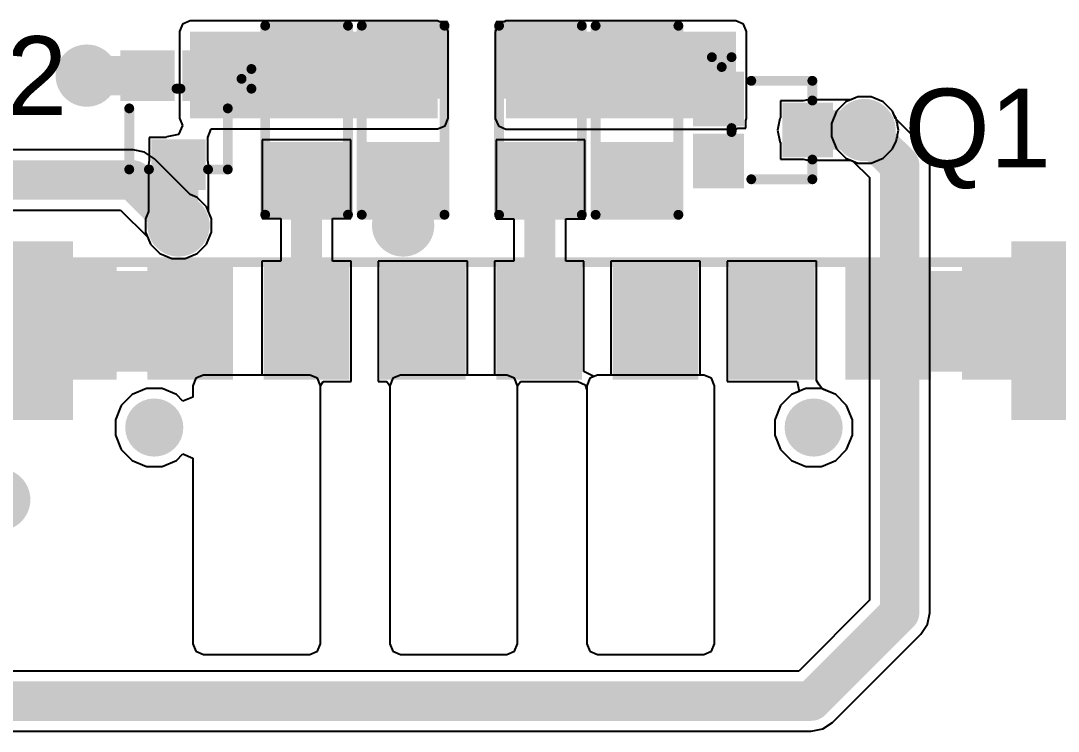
# Model space of a CAD drawing. Header units: millimetres. Extents: x 0 to 1.61, y -0.14 to 2.35.
# Drawn here: x 0.429 to 0.955, y 1.197 to 1.557 of the extents above; entities that cross this region are included whole.
import ezdxf

# ---------------------------------------------------------------- set-up
doc = ezdxf.new("R2010")
doc.units = ezdxf.units.MM
doc.header["$MEASUREMENT"] = 0
for name, color, linetype in [('BottomLayer', 5, 'Continuous'), ('BottomPaste', 16, 'Continuous'), ('BottomSolder', 6, 'Continuous'), ('PadHoleLayer', 156, 'Continuous'), ('TopLayer', 1, 'Continuous'), ('TopOverlay', 2, 'Continuous'), ('TopPaste', 8, 'Continuous'), ('TopSolder', 216, 'Continuous'), ('ViaHoleLayer', 16, 'Continuous')]:
    doc.layers.add(name, color=color, linetype=linetype)
doc.styles.add('Arial', font='', dxfattribs={"height": 0.2})
doc.styles.get('Arial').set_extended_font_data('Arial')

# ---------------------------------------------------------------- blocks, each defined once
blk = doc.blocks.new('SIM7500E_2')
at = {"layer": 'TopLayer'}
for points in [[(0.22244, 0.11614), (0.22244, 0.06496), (0.18701, 0.06496), (0.18701, 0.11614)], [(0.2815, 0.11614), (0.2815, 0.06496), (0.24606, 0.06496), (0.24606, 0.11614)], [(0.34055, 0.11614), (0.34055, 0.06496), (0.30512, 0.06496), (0.30512, 0.11614)], [(0.39961, 0.11614), (0.39961, 0.06496), (0.36417, 0.06496), (0.36417, 0.11614)], [(0.45866, 0.11614), (0.45866, 0.06496), (0.42323, 0.06496), (0.42323, 0.11614)], [(0.51772, 0.11614), (0.51772, 0.06496), (0.48228, 0.06496), (0.48228, 0.11614)], [(0.57677, 0.11614), (0.57677, 0.06496), (0.54134, 0.06496), (0.54134, 0.11614)], [(0.63583, 0.11614), (0.63583, 0.06496), (0.60039, 0.06496), (0.60039, 0.11614)], [(0.69488, 0.11614), (0.69488, 0.06496), (0.65945, 0.06496), (0.65945, 0.11614)]]:
    blk.add_hatch(color=1, dxfattribs=at).paths.add_polyline_path(points)
at = {"layer": 'TopPaste'}
for points in [[(0.22244, 0.11614), (0.22244, 0.06496), (0.18701, 0.06496), (0.18701, 0.11614)], [(0.2815, 0.11614), (0.2815, 0.06496), (0.24606, 0.06496), (0.24606, 0.11614)], [(0.34055, 0.11614), (0.34055, 0.06496), (0.30512, 0.06496), (0.30512, 0.11614)], [(0.39961, 0.11614), (0.39961, 0.06496), (0.36417, 0.06496), (0.36417, 0.11614)], [(0.45866, 0.11614), (0.45866, 0.06496), (0.42323, 0.06496), (0.42323, 0.11614)], [(0.51772, 0.11614), (0.51772, 0.06496), (0.48228, 0.06496), (0.48228, 0.11614)], [(0.57677, 0.11614), (0.57677, 0.06496), (0.54134, 0.06496), (0.54134, 0.11614)], [(0.63583, 0.11614), (0.63583, 0.06496), (0.60039, 0.06496), (0.60039, 0.11614)], [(0.69488, 0.11614), (0.69488, 0.06496), (0.65945, 0.06496), (0.65945, 0.11614)]]:
    blk.add_hatch(color=8, dxfattribs=at).paths.add_polyline_path(points)
at = {"layer": 'TopSolder'}
for points in [[(0.22644, 0.12014), (0.22644, 0.06096), (0.18301, 0.06096), (0.18301, 0.12014)], [(0.2855, 0.12014), (0.2855, 0.06096), (0.24206, 0.06096), (0.24206, 0.12014)], [(0.34455, 0.12014), (0.34455, 0.06096), (0.30112, 0.06096), (0.30112, 0.12014)], [(0.40361, 0.12014), (0.40361, 0.06096), (0.36017, 0.06096), (0.36017, 0.12014)], [(0.46266, 0.12014), (0.46266, 0.06096), (0.41923, 0.06096), (0.41923, 0.12014)], [(0.52172, 0.12014), (0.52172, 0.06096), (0.47828, 0.06096), (0.47828, 0.12014)], [(0.58077, 0.12014), (0.58077, 0.06096), (0.53734, 0.06096), (0.53734, 0.12014)], [(0.63983, 0.12014), (0.63983, 0.06096), (0.59639, 0.06096), (0.59639, 0.12014)], [(0.69888, 0.12014), (0.69888, 0.06096), (0.65545, 0.06096), (0.65545, 0.12014)]]:
    blk.add_hatch(color=216, dxfattribs=at).paths.add_polyline_path(points)
at = {"layer": 'TopOverlay', "const_width": 0.005}
blk.add_lwpolyline([(-0.03356, 0.12061), (0.91544, 0.12061)], dxfattribs=at)
blk = doc.blocks.new('XKNANO_113_B_4')
at = {"layer": 'BottomLayer'}
for points in [[(-0.26969, 0.30669), (-0.24213, 0.30669), (-0.24213, 0.22402), (-0.26969, 0.22402)], [(0.24213, 0.30669), (0.26969, 0.30669), (0.26969, 0.22402), (0.24213, 0.22402)]]:
    blk.add_hatch(color=5, dxfattribs=at).paths.add_polyline_path(points)
at = {"layer": 'BottomPaste'}
for points in [[(-0.26969, 0.30669), (-0.24213, 0.30669), (-0.24213, 0.22402), (-0.26969, 0.22402)], [(0.24213, 0.30669), (0.26969, 0.30669), (0.26969, 0.22402), (0.24213, 0.22402)]]:
    blk.add_hatch(color=16, dxfattribs=at).paths.add_polyline_path(points)
at = {"layer": 'BottomSolder'}
for points in [[(-0.27369, 0.31069), (-0.23813, 0.31069), (-0.23813, 0.22002), (-0.27369, 0.22002)], [(0.23813, 0.31069), (0.27369, 0.31069), (0.27369, 0.22002), (0.23813, 0.22002)], [(-0.20085, 0.22014), (-0.19285, 0.22014), (-0.19285, 0.21214), (-0.20085, 0.21214)], [(0.1338, 0.22014), (0.1418, 0.22014), (0.1418, 0.21214), (0.1338, 0.21214)]]:
    blk.add_hatch(color=6, dxfattribs=at).paths.add_polyline_path(points)
at = {"layer": 'PadHoleLayer'}
h = blk.add_hatch(color=156, dxfattribs=at)
edge = h.paths.add_edge_path()
edge.add_arc((-0.19685, 0.21614), 0.01476, 0, 360)
h = blk.add_hatch(color=156, dxfattribs=at)
edge = h.paths.add_edge_path()
edge.add_arc((0.1378, 0.21614), 0.01476, 0, 360)
at = {"layer": 'TopSolder'}
for points in [[(-0.20085, 0.22014), (-0.19285, 0.22014), (-0.19285, 0.21214), (-0.20085, 0.21214)], [(0.1338, 0.22014), (0.1418, 0.22014), (0.1418, 0.21214), (0.1338, 0.21214)]]:
    blk.add_hatch(color=216, dxfattribs=at).paths.add_polyline_path(points)
blk = doc.blocks.new('R___0603_25')
at = {"layer": 'TopLayer'}
for points in [[(-0.015, 0.0175), (-0.015, -0.0175), (-0.045, -0.0175), (-0.045, 0.0175)], [(0.045, 0.0175), (0.045, -0.0175), (0.015, -0.0175), (0.015, 0.0175)]]:
    blk.add_hatch(color=1, dxfattribs=at).paths.add_polyline_path(points)
at = {"layer": 'TopPaste'}
for points in [[(-0.015, 0.0175), (-0.015, -0.0175), (-0.045, -0.0175), (-0.045, 0.0175)], [(0.045, 0.0175), (0.045, -0.0175), (0.015, -0.0175), (0.015, 0.0175)]]:
    blk.add_hatch(color=8, dxfattribs=at).paths.add_polyline_path(points)
at = {"layer": 'TopSolder'}
for points in [[(-0.011, 0.0215), (-0.011, -0.0215), (-0.049, -0.0215), (-0.049, 0.0215)], [(0.049, 0.0215), (0.049, -0.0215), (0.011, -0.0215), (0.011, 0.0215)]]:
    blk.add_hatch(color=216, dxfattribs=at).paths.add_polyline_path(points)
at = {"layer": 'TopOverlay', "const_width": 0.005}
for points in [[(-0.048, 0.021), (-0.048, -0.021)], [(-0.048, 0.021), (0.048, 0.021)], [(0.048, 0.021), (0.048, -0.021)], [(-0.048, -0.021), (0.048, -0.021)]]:
    blk.add_lwpolyline(points, dxfattribs=at)
at = {"layer": 'TopOverlay', "const_width": 0.0025}
for points in [[(-0.04925, 0.021, 1), (-0.04675, 0.021, 1)], [(-0.04925, 0.021, 1), (-0.04675, 0.021, 1)], [(0.04675, 0.021, 1), (0.04925, 0.021, 1)], [(0.04675, 0.021, 1), (0.04925, 0.021, 1)], [(-0.04925, -0.021, 1), (-0.04675, -0.021, 1)], [(-0.04925, -0.021, 1), (-0.04675, -0.021, 1)], [(0.04675, -0.021, 1), (0.04925, -0.021, 1)], [(0.04675, -0.021, 1), (0.04925, -0.021, 1)]]:
    blk.add_lwpolyline(points, format="xyb", close=True, dxfattribs=at)
blk = doc.blocks.new('R___0603_26')
at = {"layer": 'TopLayer'}
for points in [[(-0.015, 0.0175), (-0.015, -0.0175), (-0.045, -0.0175), (-0.045, 0.0175)], [(0.045, 0.0175), (0.045, -0.0175), (0.015, -0.0175), (0.015, 0.0175)]]:
    blk.add_hatch(color=1, dxfattribs=at).paths.add_polyline_path(points)
at = {"layer": 'TopPaste'}
for points in [[(-0.015, 0.0175), (-0.015, -0.0175), (-0.045, -0.0175), (-0.045, 0.0175)], [(0.045, 0.0175), (0.045, -0.0175), (0.015, -0.0175), (0.015, 0.0175)]]:
    blk.add_hatch(color=8, dxfattribs=at).paths.add_polyline_path(points)
at = {"layer": 'TopSolder'}
for points in [[(-0.011, 0.0215), (-0.011, -0.0215), (-0.049, -0.0215), (-0.049, 0.0215)], [(0.049, 0.0215), (0.049, -0.0215), (0.011, -0.0215), (0.011, 0.0215)]]:
    blk.add_hatch(color=216, dxfattribs=at).paths.add_polyline_path(points)
at = {"layer": 'TopOverlay', "const_width": 0.005}
for points in [[(-0.048, 0.021), (0.048, 0.021)], [(-0.048, 0.021), (-0.048, -0.021)], [(0.048, 0.021), (0.048, -0.021)], [(-0.048, -0.021), (0.048, -0.021)]]:
    blk.add_lwpolyline(points, dxfattribs=at)
at = {"layer": 'TopOverlay', "const_width": 0.0025}
for points in [[(-0.04925, 0.021, 1), (-0.04675, 0.021, 1)], [(-0.04925, 0.021, 1), (-0.04675, 0.021, 1)], [(0.04675, 0.021, 1), (0.04925, 0.021, 1)], [(0.04675, 0.021, 1), (0.04925, 0.021, 1)], [(-0.04925, -0.021, 1), (-0.04675, -0.021, 1)], [(-0.04925, -0.021, 1), (-0.04675, -0.021, 1)], [(0.04675, -0.021, 1), (0.04925, -0.021, 1)], [(0.04675, -0.021, 1), (0.04925, -0.021, 1)]]:
    blk.add_lwpolyline(points, format="xyb", close=True, dxfattribs=at)
blk = doc.blocks.new('R___0603_28')
at = {"layer": 'TopLayer'}
for points in [[(-0.015, 0.0175), (-0.015, -0.0175), (-0.045, -0.0175), (-0.045, 0.0175)], [(0.045, 0.0175), (0.045, -0.0175), (0.015, -0.0175), (0.015, 0.0175)]]:
    blk.add_hatch(color=1, dxfattribs=at).paths.add_polyline_path(points)
at = {"layer": 'TopPaste'}
for points in [[(-0.015, 0.0175), (-0.015, -0.0175), (-0.045, -0.0175), (-0.045, 0.0175)], [(0.045, 0.0175), (0.045, -0.0175), (0.015, -0.0175), (0.015, 0.0175)]]:
    blk.add_hatch(color=8, dxfattribs=at).paths.add_polyline_path(points)
at = {"layer": 'TopSolder'}
for points in [[(-0.011, 0.0215), (-0.011, -0.0215), (-0.049, -0.0215), (-0.049, 0.0215)], [(0.049, 0.0215), (0.049, -0.0215), (0.011, -0.0215), (0.011, 0.0215)]]:
    blk.add_hatch(color=216, dxfattribs=at).paths.add_polyline_path(points)
at = {"layer": 'TopOverlay', "const_width": 0.005}
for points in [[(-0.048, 0.021), (-0.048, -0.021)], [(-0.048, 0.021), (0.048, 0.021)], [(0.048, 0.021), (0.048, -0.021)], [(-0.048, -0.021), (0.048, -0.021)]]:
    blk.add_lwpolyline(points, dxfattribs=at)
at = {"layer": 'TopOverlay', "const_width": 0.0025}
for points in [[(-0.04925, 0.021, 1), (-0.04675, 0.021, 1)], [(-0.04925, 0.021, 1), (-0.04675, 0.021, 1)], [(0.04675, 0.021, 1), (0.04925, 0.021, 1)], [(0.04675, 0.021, 1), (0.04925, 0.021, 1)], [(-0.04925, -0.021, 1), (-0.04675, -0.021, 1)], [(-0.04925, -0.021, 1), (-0.04675, -0.021, 1)], [(0.04675, -0.021, 1), (0.04925, -0.021, 1)], [(0.04675, -0.021, 1), (0.04925, -0.021, 1)]]:
    blk.add_lwpolyline(points, format="xyb", close=True, dxfattribs=at)
blk = doc.blocks.new('R___0603_29')
at = {"layer": 'TopLayer'}
for points in [[(-0.015, 0.0175), (-0.015, -0.0175), (-0.045, -0.0175), (-0.045, 0.0175)], [(0.045, 0.0175), (0.045, -0.0175), (0.015, -0.0175), (0.015, 0.0175)]]:
    blk.add_hatch(color=1, dxfattribs=at).paths.add_polyline_path(points)
at = {"layer": 'TopPaste'}
for points in [[(-0.015, 0.0175), (-0.015, -0.0175), (-0.045, -0.0175), (-0.045, 0.0175)], [(0.045, 0.0175), (0.045, -0.0175), (0.015, -0.0175), (0.015, 0.0175)]]:
    blk.add_hatch(color=8, dxfattribs=at).paths.add_polyline_path(points)
at = {"layer": 'TopSolder'}
for points in [[(-0.011, 0.0215), (-0.011, -0.0215), (-0.049, -0.0215), (-0.049, 0.0215)], [(0.049, 0.0215), (0.049, -0.0215), (0.011, -0.0215), (0.011, 0.0215)]]:
    blk.add_hatch(color=216, dxfattribs=at).paths.add_polyline_path(points)
at = {"layer": 'TopOverlay', "const_width": 0.005}
for points in [[(-0.048, 0.021), (-0.048, -0.021)], [(-0.048, 0.021), (0.048, 0.021)], [(0.048, 0.021), (0.048, -0.021)], [(-0.048, -0.021), (0.048, -0.021)]]:
    blk.add_lwpolyline(points, dxfattribs=at)
at = {"layer": 'TopOverlay', "const_width": 0.0025}
for points in [[(-0.04925, 0.021, 1), (-0.04675, 0.021, 1)], [(-0.04925, 0.021, 1), (-0.04675, 0.021, 1)], [(0.04675, 0.021, 1), (0.04925, 0.021, 1)], [(0.04675, 0.021, 1), (0.04925, 0.021, 1)], [(-0.04925, -0.021, 1), (-0.04675, -0.021, 1)], [(-0.04925, -0.021, 1), (-0.04675, -0.021, 1)], [(0.04675, -0.021, 1), (0.04925, -0.021, 1)], [(0.04675, -0.021, 1), (0.04925, -0.021, 1)]]:
    blk.add_lwpolyline(points, format="xyb", close=True, dxfattribs=at)
blk = doc.blocks.new('SOT_723_38')
at = {"layer": 'TopLayer'}
for points in [[(-0.00984, 0.0315), (0.00984, 0.0315), (0.00984, 0.01378), (-0.00984, 0.01378)], [(-0.02559, -0.01378), (-0.00591, -0.01378), (-0.00591, -0.0315), (-0.02559, -0.0315)], [(0.00591, -0.01378), (0.02559, -0.01378), (0.02559, -0.0315), (0.00591, -0.0315)]]:
    blk.add_hatch(color=1, dxfattribs=at).paths.add_polyline_path(points)
at = {"layer": 'TopPaste'}
for points in [[(-0.00984, 0.0315), (0.00984, 0.0315), (0.00984, 0.01378), (-0.00984, 0.01378)], [(-0.02559, -0.01378), (-0.00591, -0.01378), (-0.00591, -0.0315), (-0.02559, -0.0315)], [(0.00591, -0.01378), (0.02559, -0.01378), (0.02559, -0.0315), (0.00591, -0.0315)]]:
    blk.add_hatch(color=8, dxfattribs=at).paths.add_polyline_path(points)
at = {"layer": 'TopSolder'}
for points in [[(-0.01384, 0.0355), (0.01384, 0.0355), (0.01384, 0.00978), (-0.01384, 0.00978)], [(-0.02959, -0.00978), (-0.00191, -0.00978), (-0.00191, -0.0355), (-0.02959, -0.0355)], [(0.00191, -0.00978), (0.02959, -0.00978), (0.02959, -0.0355), (0.00191, -0.0355)]]:
    blk.add_hatch(color=216, dxfattribs=at).paths.add_polyline_path(points)
at = {"layer": 'TopOverlay', "const_width": 0.005}
for points in [[(-0.025, 0.025), (-0.025, -0.006)], [(-0.015, 0.025), (-0.025, 0.025)], [(-0.025, 0.025), (-0.025, -0.006)], [(-0.015, 0.025), (-0.025, 0.025)], [(0.025, 0.025), (0.015, 0.025)], [(0.025, 0.025), (0.025, -0.006)], [(-0.037, -0.016), (-0.037, -0.026)], [(-0.032, -0.021), (-0.037, -0.016)], [(0.001, -0.016), (-0.001, -0.016)], [(-0.032, -0.021), (-0.037, -0.026)]]:
    blk.add_lwpolyline(points, dxfattribs=at)
at = {"layer": 'TopOverlay', "const_width": 0.0025}
for points in [[(-0.02625, 0.025, 1), (-0.02375, 0.025, 1)], [(-0.02625, 0.025, 1), (-0.02375, 0.025, 1)], [(-0.02625, 0.025, 1), (-0.02375, 0.025, 1)], [(-0.02625, 0.025, 1), (-0.02375, 0.025, 1)], [(-0.01625, 0.025, 1), (-0.01375, 0.025, 1)], [(-0.01625, 0.025, 1), (-0.01375, 0.025, 1)], [(0.01375, 0.025, 1), (0.01625, 0.025, 1)], [(0.02375, 0.025, 1), (0.02625, 0.025, 1)], [(0.02375, 0.025, 1), (0.02625, 0.025, 1)], [(-0.02625, -0.006, 1), (-0.02375, -0.006, 1)], [(-0.02625, -0.006, 1), (-0.02375, -0.006, 1)], [(0.02375, -0.006, 1), (0.02625, -0.006, 1)], [(-0.03825, -0.016, 1), (-0.03575, -0.016, 1)], [(-0.03825, -0.016, 1), (-0.03575, -0.016, 1)], [(-0.00225, -0.016, 1), (0.00025, -0.016, 1)], [(-0.00025, -0.016, 1), (0.00225, -0.016, 1)], [(-0.03325, -0.021, 1), (-0.03075, -0.021, 1)], [(-0.03325, -0.021, 1), (-0.03075, -0.021, 1)], [(-0.03825, -0.026, 1), (-0.03575, -0.026, 1)], [(-0.03825, -0.026, 1), (-0.03575, -0.026, 1)]]:
    blk.add_lwpolyline(points, format="xyb", close=True, dxfattribs=at)
blk = doc.blocks.new('SOT_723_39')
at = {"layer": 'TopLayer'}
for points in [[(-0.00984, 0.0315), (0.00984, 0.0315), (0.00984, 0.01378), (-0.00984, 0.01378)], [(-0.02559, -0.01378), (-0.00591, -0.01378), (-0.00591, -0.0315), (-0.02559, -0.0315)], [(0.00591, -0.01378), (0.02559, -0.01378), (0.02559, -0.0315), (0.00591, -0.0315)]]:
    blk.add_hatch(color=1, dxfattribs=at).paths.add_polyline_path(points)
at = {"layer": 'TopPaste'}
for points in [[(-0.00984, 0.0315), (0.00984, 0.0315), (0.00984, 0.01378), (-0.00984, 0.01378)], [(-0.02559, -0.01378), (-0.00591, -0.01378), (-0.00591, -0.0315), (-0.02559, -0.0315)], [(0.00591, -0.01378), (0.02559, -0.01378), (0.02559, -0.0315), (0.00591, -0.0315)]]:
    blk.add_hatch(color=8, dxfattribs=at).paths.add_polyline_path(points)
at = {"layer": 'TopSolder'}
for points in [[(-0.01384, 0.0355), (0.01384, 0.0355), (0.01384, 0.00978), (-0.01384, 0.00978)], [(-0.02959, -0.00978), (-0.00191, -0.00978), (-0.00191, -0.0355), (-0.02959, -0.0355)], [(0.00191, -0.00978), (0.02959, -0.00978), (0.02959, -0.0355), (0.00191, -0.0355)]]:
    blk.add_hatch(color=216, dxfattribs=at).paths.add_polyline_path(points)
at = {"layer": 'TopOverlay', "const_width": 0.005}
for points in [[(-0.025, -0.006), (-0.025, 0.025)], [(-0.015, 0.025), (-0.025, 0.025)], [(-0.025, -0.006), (-0.025, 0.025)], [(-0.015, 0.025), (-0.025, 0.025)], [(0.025, 0.025), (0.015, 0.025)], [(0.025, -0.006), (0.025, 0.025)], [(-0.037, -0.026), (-0.037, -0.016)], [(-0.032, -0.021), (-0.037, -0.016)], [(0.001, -0.016), (-0.001, -0.016)], [(-0.037, -0.026), (-0.032, -0.021)]]:
    blk.add_lwpolyline(points, dxfattribs=at)
at = {"layer": 'TopOverlay', "const_width": 0.0025}
for points in [[(-0.02625, 0.025, 1), (-0.02375, 0.025, 1)], [(-0.02625, 0.025, 1), (-0.02375, 0.025, 1)], [(-0.02625, 0.025, 1), (-0.02375, 0.025, 1)], [(-0.02625, 0.025, 1), (-0.02375, 0.025, 1)], [(-0.01625, 0.025, 1), (-0.01375, 0.025, 1)], [(-0.01625, 0.025, 1), (-0.01375, 0.025, 1)], [(0.01375, 0.025, 1), (0.01625, 0.025, 1)], [(0.02375, 0.025, 1), (0.02625, 0.025, 1)], [(0.02375, 0.025, 1), (0.02625, 0.025, 1)], [(-0.02625, -0.006, 1), (-0.02375, -0.006, 1)], [(-0.02625, -0.006, 1), (-0.02375, -0.006, 1)], [(0.02375, -0.006, 1), (0.02625, -0.006, 1)], [(-0.03825, -0.016, 1), (-0.03575, -0.016, 1)], [(-0.03825, -0.016, 1), (-0.03575, -0.016, 1)], [(-0.00225, -0.016, 1), (0.00025, -0.016, 1)], [(-0.00025, -0.016, 1), (0.00225, -0.016, 1)], [(-0.03325, -0.021, 1), (-0.03075, -0.021, 1)], [(-0.03325, -0.021, 1), (-0.03075, -0.021, 1)], [(-0.03825, -0.026, 1), (-0.03575, -0.026, 1)], [(-0.03825, -0.026, 1), (-0.03575, -0.026, 1)]]:
    blk.add_lwpolyline(points, format="xyb", close=True, dxfattribs=at)

msp = doc.modelspace()

# ---------------------------------------------------------------- hatches: boundary and pattern name
at = {"layer": 'BottomLayer'}
h = msp.add_hatch(color=5, dxfattribs=at)
edge = h.paths.add_edge_path()
edge.add_arc((0.46243, 1.52964), 0.01181, 0, 360)
h = msp.add_hatch(color=5, dxfattribs=at)
edge = h.paths.add_edge_path()
edge.add_arc((0.85716, 1.502), 0.01181, 0, 360)
h = msp.add_hatch(color=5, dxfattribs=at)
edge = h.paths.add_edge_path()
edge.add_arc((0.509, 1.45355), 0.01181, 0, 360)
h = msp.add_hatch(color=5, dxfattribs=at)
edge = h.paths.add_edge_path()
edge.add_arc((0.623, 1.45355), 0.01181, 0, 360)
h = msp.add_hatch(color=5, dxfattribs=at)
edge = h.paths.add_edge_path()
edge.add_arc((0.418, 1.31433), 0.01181, 0, 360)
at = {"layer": 'BottomSolder'}
h = msp.add_hatch(color=6, dxfattribs=at)
edge = h.paths.add_edge_path()
edge.add_arc((0.46243, 1.52964), 0.01581, 0, 360)
h = msp.add_hatch(color=6, dxfattribs=at)
edge = h.paths.add_edge_path()
edge.add_arc((0.85716, 1.502), 0.01581, 0, 360)
h = msp.add_hatch(color=6, dxfattribs=at)
edge = h.paths.add_edge_path()
edge.add_arc((0.509, 1.45355), 0.01581, 0, 360)
h = msp.add_hatch(color=6, dxfattribs=at)
edge = h.paths.add_edge_path()
edge.add_arc((0.623, 1.45355), 0.01581, 0, 360)
h = msp.add_hatch(color=6, dxfattribs=at)
edge = h.paths.add_edge_path()
edge.add_arc((0.418, 1.31433), 0.01581, 0, 360)
at = {"layer": 'TopLayer'}
for points in [[(0.6405, 1.552), (0.51491, 1.552), (0.51491, 1.50795), (0.6405, 1.50795)], [(0.6752, 1.50791), (0.79192, 1.50791), (0.79192, 1.55196), (0.6752, 1.55196)], [(0.43812, 1.37929), (0.53261, 1.37929), (0.53261, 1.43047), (0.43812, 1.43047)], [(0.8515, 1.37929), (0.94599, 1.37929), (0.94599, 1.43047), (0.8515, 1.43047)]]:
    msp.add_hatch(color=1, dxfattribs=at).paths.add_polyline_path(points)
h = msp.add_hatch(color=1, dxfattribs=at)
edge = h.paths.add_edge_path()
edge.add_arc((0.46243, 1.52964), 0.01181, 0, 360)
h = msp.add_hatch(color=1, dxfattribs=at)
edge = h.paths.add_edge_path()
edge.add_arc((0.85716, 1.502), 0.01181, 0, 360)
h = msp.add_hatch(color=1, dxfattribs=at)
edge = h.paths.add_edge_path()
edge.add_arc((0.509, 1.45355), 0.01181, 0, 360)
h = msp.add_hatch(color=1, dxfattribs=at)
edge = h.paths.add_edge_path()
edge.add_arc((0.623, 1.45355), 0.01181, 0, 360)
h = msp.add_hatch(color=1, dxfattribs=at)
edge = h.paths.add_edge_path()
edge.add_arc((0.418, 1.31433), 0.01181, 0, 360)
at = {"layer": 'TopSolder'}
h = msp.add_hatch(color=216, dxfattribs=at)
edge = h.paths.add_edge_path()
edge.add_arc((0.46243, 1.52964), 0.01581, 0, 360)
h = msp.add_hatch(color=216, dxfattribs=at)
edge = h.paths.add_edge_path()
edge.add_arc((0.85716, 1.502), 0.01581, 0, 360)
h = msp.add_hatch(color=216, dxfattribs=at)
edge = h.paths.add_edge_path()
edge.add_arc((0.509, 1.45355), 0.01581, 0, 360)
h = msp.add_hatch(color=216, dxfattribs=at)
edge = h.paths.add_edge_path()
edge.add_arc((0.623, 1.45355), 0.01581, 0, 360)
h = msp.add_hatch(color=216, dxfattribs=at)
edge = h.paths.add_edge_path()
edge.add_arc((0.418, 1.31433), 0.01581, 0, 360)
at = {"layer": 'ViaHoleLayer'}
h = msp.add_hatch(color=16, dxfattribs=at)
edge = h.paths.add_edge_path()
edge.add_arc((0.46243, 1.52964), 0.00591, 0, 360)
h = msp.add_hatch(color=16, dxfattribs=at)
edge = h.paths.add_edge_path()
edge.add_arc((0.85716, 1.502), 0.00591, 0, 360)
h = msp.add_hatch(color=16, dxfattribs=at)
edge = h.paths.add_edge_path()
edge.add_arc((0.509, 1.45355), 0.00591, 0, 360)
h = msp.add_hatch(color=16, dxfattribs=at)
edge = h.paths.add_edge_path()
edge.add_arc((0.623, 1.45355), 0.00591, 0, 360)

# ---------------------------------------------------------------- linework, layer by layer
at = {"layer": 'BottomLayer'}
for p, q in [((0.85381, 1.51881), (0.84763, 1.51625)), ((0.8605, 1.51881), (0.85381, 1.51881)), ((0.86668, 1.51625), (0.8605, 1.51881)), ((0.8429, 1.51152), (0.84034, 1.50534)), ((0.84763, 1.51625), (0.8429, 1.51152)), ((0.87141, 1.51152), (0.86668, 1.51625)), ((0.87292, 1.50786), (0.87141, 1.51152)), ((0.88581, 1.49497), (0.87292, 1.50786)), ((0.84034, 1.50534), (0.84034, 1.49866)), ((0.84034, 1.49866), (0.8429, 1.49248)), ((0.48591, 1.49193), (0.14238, 1.49193)), ((0.49176, 1.49076), (0.48591, 1.49193)), ((0.49673, 1.48745), (0.49176, 1.49076)), ((0.8429, 1.49248), (0.84763, 1.48775)), ((0.88913, 1.49001), (0.88581, 1.49497)), ((0.51486, 1.46931), (0.49673, 1.48745)), ((0.84763, 1.48775), (0.8513, 1.48623)), ((0.8513, 1.48623), (0.85971, 1.47782)), ((0.89029, 1.48416), (0.88913, 1.49001)), ((0.89029, 1.2569), (0.89029, 1.48416)), ((0.85971, 1.47782), (0.85971, 1.26324)), ((0.51852, 1.4678), (0.51486, 1.46931)), ((0.52325, 1.46307), (0.51852, 1.4678)), ((0.14872, 1.46134), (0.47958, 1.46134)), ((0.47958, 1.46134), (0.49323, 1.44769)), ((0.52581, 1.45689), (0.52325, 1.46307)), ((0.52581, 1.4502), (0.52581, 1.45689)), ((0.52325, 1.44402), (0.52581, 1.4502)), ((0.49323, 1.44769), (0.49475, 1.44402)), ((0.49475, 1.44402), (0.49948, 1.43929)), ((0.51852, 1.43929), (0.52325, 1.44402)), ((0.49948, 1.43929), (0.50566, 1.43673)), ((0.51234, 1.43673), (0.51852, 1.43929)), ((0.50566, 1.43673), (0.51234, 1.43673)), ((0.51782, 1.37597), (0.51623, 1.37214)), ((0.52165, 1.37756), (0.51782, 1.37597)), ((0.57565, 1.37756), (0.52165, 1.37756)), ((0.57947, 1.37597), (0.57565, 1.37756)), ((0.58106, 1.37214), (0.57947, 1.37597)), ((0.61782, 1.37597), (0.61623, 1.37214)), ((0.62165, 1.37756), (0.61782, 1.37597)), ((0.67565, 1.37756), (0.62165, 1.37756)), ((0.67947, 1.37597), (0.67565, 1.37756)), ((0.68106, 1.37214), (0.67947, 1.37597)), ((0.71782, 1.37597), (0.71623, 1.37214)), ((0.72165, 1.37756), (0.71782, 1.37597)), ((0.77565, 1.37756), (0.72165, 1.37756)), ((0.77947, 1.37597), (0.77565, 1.37756)), ((0.78106, 1.37214), (0.77947, 1.37597)), ((0.49277, 1.37069), (0.48551, 1.36769)), ((0.50063, 1.37069), (0.49277, 1.37069)), ((0.5079, 1.36769), (0.50063, 1.37069)), ((0.51623, 1.37214), (0.51623, 1.36642)), ((0.58106, 1.24114), (0.58106, 1.37214)), ((0.61623, 1.37214), (0.61623, 1.24114)), ((0.68106, 1.24114), (0.68106, 1.37214)), ((0.71623, 1.37214), (0.71623, 1.24114)), ((0.78106, 1.24114), (0.78106, 1.37214)), ((0.82742, 1.37069), (0.82015, 1.36769)), ((0.83528, 1.37069), (0.82742, 1.37069)), ((0.84254, 1.36769), (0.83528, 1.37069)), ((0.48551, 1.36769), (0.47995, 1.36213)), ((0.51123, 1.36435), (0.5079, 1.36769)), ((0.51623, 1.36642), (0.51123, 1.36435)), ((0.82015, 1.36769), (0.81459, 1.36213)), ((0.8481, 1.36213), (0.84254, 1.36769)), ((0.47995, 1.36213), (0.47694, 1.35486)), ((0.81459, 1.36213), (0.81158, 1.35486)), ((0.85111, 1.35486), (0.8481, 1.36213)), ((0.47694, 1.35486), (0.47694, 1.347)), ((0.81158, 1.35486), (0.81158, 1.347)), ((0.85111, 1.347), (0.85111, 1.35486)), ((0.47694, 1.347), (0.47995, 1.33973)), ((0.81158, 1.347), (0.81459, 1.33973)), ((0.8481, 1.33973), (0.85111, 1.347)), ((0.47995, 1.33973), (0.48551, 1.33418)), ((0.5079, 1.33418), (0.51123, 1.33751)), ((0.51123, 1.33751), (0.51623, 1.33544)), ((0.81459, 1.33973), (0.82015, 1.33418)), ((0.84254, 1.33418), (0.8481, 1.33973)), ((0.48551, 1.33418), (0.49277, 1.33117)), ((0.50063, 1.33117), (0.5079, 1.33418)), ((0.51623, 1.33544), (0.51623, 1.24114)), ((0.82015, 1.33418), (0.82742, 1.33117)), ((0.83528, 1.33117), (0.84254, 1.33418)), ((0.49277, 1.33117), (0.50063, 1.33117)), ((0.82742, 1.33117), (0.83528, 1.33117)), ((0.85971, 1.26324), (0.82376, 1.22729)), ((0.88913, 1.25105), (0.89029, 1.2569)), ((0.88581, 1.24609), (0.88913, 1.25105)), ((0.84091, 1.20119), (0.88581, 1.24609)), ((0.51623, 1.24114), (0.51782, 1.23732)), ((0.57947, 1.23732), (0.58106, 1.24114)), ((0.61623, 1.24114), (0.61782, 1.23732)), ((0.67947, 1.23732), (0.68106, 1.24114)), ((0.71623, 1.24114), (0.71782, 1.23732)), ((0.77947, 1.23732), (0.78106, 1.24114)), ((0.51782, 1.23732), (0.52165, 1.23573)), ((0.52165, 1.23573), (0.57565, 1.23573)), ((0.57565, 1.23573), (0.57947, 1.23732)), ((0.61782, 1.23732), (0.62165, 1.23573)), ((0.62165, 1.23573), (0.67565, 1.23573)), ((0.67565, 1.23573), (0.67947, 1.23732)), ((0.71782, 1.23732), (0.72165, 1.23573)), ((0.72165, 1.23573), (0.77565, 1.23573)), ((0.77565, 1.23573), (0.77947, 1.23732)), ((0.82376, 1.22729), (0.23233, 1.22729)), ((0.83595, 1.19787), (0.84091, 1.20119)), ((0.226, 1.19671), (0.8301, 1.19671)), ((0.8301, 1.19671), (0.83595, 1.19787))]:
    msp.add_line(p, q, dxfattribs=at)
at = {"layer": 'BottomLayer', "const_width": 0.02}
for points in [[(0.85785, 1.50131), (0.875, 1.48416)], [(0.875, 1.2569), (0.875, 1.48416)], [(0.14238, 1.47663), (0.48591, 1.47663)], [(0.48591, 1.47663), (0.509, 1.45355)], [(0.8301, 1.212), (0.875, 1.2569)], [(0.226, 1.212), (0.8301, 1.212)]]:
    msp.add_lwpolyline(points, dxfattribs=at)
at = {"layer": 'BottomLayer', "const_width": 0.01}
for points in [[(0.85285, 1.50131, 1), (0.86285, 1.50131, 1)], [(0.87, 1.48416, 1), (0.88, 1.48416, 1)], [(0.87, 1.48416, 1), (0.88, 1.48416, 1)], [(0.48091, 1.47663, 1), (0.49091, 1.47663, 1)], [(0.48091, 1.47663, 1), (0.49091, 1.47663, 1)], [(0.504, 1.45355, 1), (0.514, 1.45355, 1)], [(0.87, 1.2569, 1), (0.88, 1.2569, 1)], [(0.87, 1.2569, 1), (0.88, 1.2569, 1)], [(0.8251, 1.212, 1), (0.8351, 1.212, 1)], [(0.8251, 1.212, 1), (0.8351, 1.212, 1)]]:
    msp.add_lwpolyline(points, format="xyb", close=True, dxfattribs=at)
at = {"layer": 'TopLayer'}
for p, q in [((0.51108, 1.55583), (0.50949, 1.552)), ((0.51491, 1.55741), (0.51108, 1.55583)), ((0.6405, 1.55741), (0.51491, 1.55741)), ((0.64149, 1.557), (0.6405, 1.55741)), ((0.6455, 1.557), (0.64149, 1.557)), ((0.6455, 1.55299), (0.6455, 1.557)), ((0.67421, 1.55696), (0.6702, 1.55696)), ((0.6702, 1.55696), (0.6702, 1.55295)), ((0.6752, 1.55737), (0.67421, 1.55696)), ((0.79192, 1.55737), (0.6752, 1.55737)), ((0.79575, 1.55578), (0.79192, 1.55737)), ((0.79733, 1.55196), (0.79575, 1.55578)), ((0.50949, 1.552), (0.50949, 1.50795)), ((0.64591, 1.552), (0.6455, 1.55299)), ((0.64591, 1.50795), (0.64591, 1.552)), ((0.6702, 1.55295), (0.66979, 1.55196)), ((0.66979, 1.55196), (0.66979, 1.50791)), ((0.79733, 1.50791), (0.79733, 1.55196)), ((0.82607, 1.51684), (0.81448, 1.51684)), ((0.81448, 1.51684), (0.81448, 1.50826)), ((0.82834, 1.51729), (0.82607, 1.51684)), ((0.85015, 1.51729), (0.82834, 1.51729)), ((0.85381, 1.51881), (0.85015, 1.51729)), ((0.8605, 1.51881), (0.85381, 1.51881)), ((0.86668, 1.51625), (0.8605, 1.51881)), ((0.87141, 1.51152), (0.86668, 1.51625)), ((0.87234, 1.50926), (0.87141, 1.51152)), ((0.50949, 1.50795), (0.51098, 1.50436)), ((0.64433, 1.50412), (0.64591, 1.50795)), ((0.66979, 1.50791), (0.67137, 1.50408)), ((0.79692, 1.50691), (0.79733, 1.50791)), ((0.79692, 1.50291), (0.79692, 1.50691)), ((0.81421, 1.50785), (0.81304, 1.502)), ((0.81448, 1.50826), (0.81421, 1.50785)), ((0.87329, 1.50785), (0.87234, 1.50926)), ((0.87362, 1.50619), (0.87329, 1.50785)), ((0.87397, 1.50534), (0.87362, 1.50619)), ((0.51098, 1.50436), (0.50902, 1.49965)), ((0.52384, 1.49822), (0.52549, 1.50254)), ((0.52549, 1.50254), (0.6405, 1.50254)), ((0.6405, 1.50254), (0.64433, 1.50412)), ((0.67137, 1.50408), (0.6752, 1.50249)), ((0.6752, 1.50249), (0.79192, 1.50249)), ((0.79192, 1.50249), (0.79292, 1.50291)), ((0.79292, 1.50291), (0.79692, 1.50291)), ((0.81304, 1.502), (0.81421, 1.49615)), ((0.87397, 1.50443), (0.87397, 1.50534)), ((0.87445, 1.502), (0.87397, 1.50443)), ((0.87397, 1.49957), (0.87445, 1.502)), ((0.50274, 1.49822), (0.49416, 1.49822)), ((0.49416, 1.49822), (0.49416, 1.48663)), ((0.50315, 1.49849), (0.50274, 1.49822)), ((0.509, 1.49966), (0.50315, 1.49849)), ((0.50902, 1.49965), (0.509, 1.49966)), ((0.52384, 1.49754), (0.52384, 1.49822)), ((0.52384, 1.48663), (0.52384, 1.49754)), ((0.5965, 1.497), (0.5515, 1.497)), ((0.5515, 1.497), (0.5515, 1.457)), ((0.5965, 1.457), (0.5965, 1.497)), ((0.7152, 1.49696), (0.6702, 1.49696)), ((0.6702, 1.49696), (0.6702, 1.45696)), ((0.7152, 1.45696), (0.7152, 1.49696)), ((0.81421, 1.49615), (0.81448, 1.49574)), ((0.81448, 1.49574), (0.81448, 1.48716)), ((0.87234, 1.49474), (0.87329, 1.49615)), ((0.87329, 1.49615), (0.87362, 1.49781)), ((0.87362, 1.49781), (0.87397, 1.49866)), ((0.87397, 1.49866), (0.87397, 1.49957)), ((0.86668, 1.48775), (0.87141, 1.49248)), ((0.87141, 1.49248), (0.87234, 1.49474)), ((0.49416, 1.48663), (0.49371, 1.48436)), ((0.52429, 1.48436), (0.52384, 1.48663)), ((0.81448, 1.48716), (0.82607, 1.48716)), ((0.82607, 1.48716), (0.82834, 1.48671)), ((0.82834, 1.48671), (0.85015, 1.48671)), ((0.85015, 1.48671), (0.85381, 1.48519)), ((0.85381, 1.48519), (0.8605, 1.48519)), ((0.8605, 1.48519), (0.86668, 1.48775)), ((0.49371, 1.48436), (0.49371, 1.46055)), ((0.52429, 1.46055), (0.52429, 1.48436)), ((0.49371, 1.46055), (0.49219, 1.45689)), ((0.52581, 1.45689), (0.52429, 1.46055)), ((0.49219, 1.45689), (0.49219, 1.4502)), ((0.52581, 1.4502), (0.52581, 1.45689)), ((0.5515, 1.457), (0.56085, 1.457)), ((0.56085, 1.457), (0.56085, 1.43547)), ((0.5871, 1.43547), (0.5871, 1.457)), ((0.5871, 1.457), (0.5965, 1.457)), ((0.6702, 1.45696), (0.67925, 1.45696)), ((0.67925, 1.45696), (0.67925, 1.43547)), ((0.7055, 1.43547), (0.7055, 1.45696)), ((0.7055, 1.45696), (0.7152, 1.45696)), ((0.49219, 1.4502), (0.49475, 1.44402)), ((0.52325, 1.44402), (0.52581, 1.4502)), ((0.49475, 1.44402), (0.49948, 1.43929)), ((0.51852, 1.43929), (0.52325, 1.44402)), ((0.49948, 1.43929), (0.50566, 1.43673)), ((0.51234, 1.43673), (0.51852, 1.43929)), ((0.50566, 1.43673), (0.51234, 1.43673)), ((0.56085, 1.43547), (0.55123, 1.43547)), ((0.55123, 1.43547), (0.55123, 1.37756)), ((0.59666, 1.43547), (0.5871, 1.43547)), ((0.59666, 1.37429), (0.59666, 1.43547)), ((0.65572, 1.43547), (0.61028, 1.43547)), ((0.61028, 1.43547), (0.61028, 1.37429)), ((0.65572, 1.37756), (0.65572, 1.43547)), ((0.67925, 1.43547), (0.66934, 1.43547)), ((0.66934, 1.43547), (0.66934, 1.37756)), ((0.71477, 1.43547), (0.7055, 1.43547)), ((0.71477, 1.37946), (0.71477, 1.43547)), ((0.77383, 1.43547), (0.72839, 1.43547)), ((0.72839, 1.43547), (0.72839, 1.37756)), ((0.77383, 1.37756), (0.77383, 1.43547)), ((0.83288, 1.43547), (0.78745, 1.43547)), ((0.78745, 1.43547), (0.78745, 1.37429)), ((0.83288, 1.37569), (0.83288, 1.43547)), ((0.51782, 1.37597), (0.51623, 1.37214)), ((0.52165, 1.37756), (0.51782, 1.37597)), ((0.55123, 1.37756), (0.52165, 1.37756)), ((0.66934, 1.37756), (0.65572, 1.37756)), ((0.71977, 1.37678), (0.71477, 1.37946)), ((0.72165, 1.37756), (0.71977, 1.37678)), ((0.72839, 1.37756), (0.72165, 1.37756)), ((0.77565, 1.37756), (0.77383, 1.37756)), ((0.77947, 1.37597), (0.77565, 1.37756)), ((0.78106, 1.37214), (0.77947, 1.37597)), ((0.83288, 1.37483), (0.83288, 1.37569)), ((0.83419, 1.37257), (0.83288, 1.37483)), ((0.49277, 1.37069), (0.48551, 1.36769)), ((0.50063, 1.37069), (0.49277, 1.37069)), ((0.5079, 1.36769), (0.50063, 1.37069)), ((0.51623, 1.37214), (0.51623, 1.36642)), ((0.58106, 1.37214), (0.58249, 1.37429)), ((0.58106, 1.24114), (0.58106, 1.37214)), ((0.58249, 1.37429), (0.59666, 1.37429)), ((0.61028, 1.37429), (0.6148, 1.37429)), ((0.6148, 1.37429), (0.61623, 1.37214)), ((0.61623, 1.37214), (0.61623, 1.24114)), ((0.68106, 1.37214), (0.68249, 1.37429)), ((0.68106, 1.24114), (0.68106, 1.37214)), ((0.68249, 1.37429), (0.71171, 1.37429)), ((0.71171, 1.37429), (0.71535, 1.37256)), ((0.71535, 1.37256), (0.71623, 1.3699)), ((0.71623, 1.3699), (0.71623, 1.24114)), ((0.78106, 1.24114), (0.78106, 1.37214)), ((0.78745, 1.37429), (0.82303, 1.37429)), ((0.82403, 1.36929), (0.82015, 1.36769)), ((0.82303, 1.37429), (0.82403, 1.36929)), ((0.83577, 1.37049), (0.83419, 1.37257)), ((0.84254, 1.36769), (0.83577, 1.37049)), ((0.48551, 1.36769), (0.47995, 1.36213)), ((0.51123, 1.36435), (0.5079, 1.36769)), ((0.51623, 1.36642), (0.51123, 1.36435)), ((0.82015, 1.36769), (0.81459, 1.36213)), ((0.8481, 1.36213), (0.84254, 1.36769)), ((0.47995, 1.36213), (0.47694, 1.35486)), ((0.81459, 1.36213), (0.81158, 1.35486)), ((0.85111, 1.35486), (0.8481, 1.36213)), ((0.47694, 1.35486), (0.47694, 1.347)), ((0.81158, 1.35486), (0.81158, 1.347)), ((0.85111, 1.347), (0.85111, 1.35486)), ((0.47694, 1.347), (0.47995, 1.33973)), ((0.81158, 1.347), (0.81459, 1.33973)), ((0.8481, 1.33973), (0.85111, 1.347)), ((0.47995, 1.33973), (0.48551, 1.33418)), ((0.5079, 1.33418), (0.51123, 1.33751)), ((0.51123, 1.33751), (0.51623, 1.33544)), ((0.81459, 1.33973), (0.82015, 1.33418)), ((0.84254, 1.33418), (0.8481, 1.33973)), ((0.48551, 1.33418), (0.49277, 1.33117)), ((0.50063, 1.33117), (0.5079, 1.33418)), ((0.51623, 1.33544), (0.51623, 1.24114)), ((0.82015, 1.33418), (0.82742, 1.33117)), ((0.83528, 1.33117), (0.84254, 1.33418)), ((0.49277, 1.33117), (0.50063, 1.33117)), ((0.82742, 1.33117), (0.83528, 1.33117)), ((0.51623, 1.24114), (0.51782, 1.23732)), ((0.57947, 1.23732), (0.58106, 1.24114)), ((0.61623, 1.24114), (0.61782, 1.23732)), ((0.67947, 1.23732), (0.68106, 1.24114)), ((0.71623, 1.24114), (0.71782, 1.23732)), ((0.77947, 1.23732), (0.78106, 1.24114)), ((0.51782, 1.23732), (0.52165, 1.23573)), ((0.52165, 1.23573), (0.57565, 1.23573)), ((0.57565, 1.23573), (0.57947, 1.23732)), ((0.61782, 1.23732), (0.62165, 1.23573)), ((0.62165, 1.23573), (0.67565, 1.23573)), ((0.67565, 1.23573), (0.67947, 1.23732)), ((0.71782, 1.23732), (0.72165, 1.23573)), ((0.72165, 1.23573), (0.77565, 1.23573)), ((0.77565, 1.23573), (0.77947, 1.23732))]:
    msp.add_line(p, q, dxfattribs=at)
for points, const_width in [([(0.574, 1.537), (0.623, 1.537)], 0.02), ([(0.6927, 1.53696), (0.7417, 1.53696)], 0.02), ([(0.7417, 1.53696), (0.7467, 1.53196)], 0.02), ([(0.46243, 1.52964), (0.49325, 1.52964)], 0.02), ([(0.56664, 1.52964), (0.574, 1.537)], 0.01), ([(0.7467, 1.53196), (0.77135, 1.53196)], 0.02), ([(0.52475, 1.52964), (0.56664, 1.52964)], 0.01), ([(0.82834, 1.502), (0.85716, 1.502)], 0.02), ([(0.85716, 1.502), (0.85916, 1.502)], 0.02), ([(0.509, 1.45355), (0.509, 1.48436)], 0.02), ([(0.57397, 1.47697), (0.574, 1.477)], 0.01575), ([(0.57397, 1.40097), (0.57397, 1.47697)], 0.01575), ([(0.69238, 1.47663), (0.6927, 1.47696)], 0.01575), ([(0.69238, 1.40127), (0.69238, 1.47663)], 0.01575), ([(0.57394, 1.40094), (0.57397, 1.40097)], 0.01575), ([(0.69206, 1.40094), (0.69238, 1.40127)], 0.01575)]:
    msp.add_lwpolyline(points, dxfattribs=dict(at, const_width=const_width))
for points, const_width in [([(0.569, 1.537, 1), (0.579, 1.537, 1)], 0.01), ([(0.618, 1.537, 1), (0.628, 1.537, 1)], 0.01), ([(0.6877, 1.53696, 1), (0.6977, 1.53696, 1)], 0.01), ([(0.7367, 1.53696, 1), (0.7467, 1.53696, 1)], 0.01), ([(0.7367, 1.53696, 1), (0.7467, 1.53696, 1)], 0.01), ([(0.45743, 1.52964, 1), (0.46743, 1.52964, 1)], 0.01), ([(0.48825, 1.52964, 1), (0.49825, 1.52964, 1)], 0.01), ([(0.5715, 1.537, 1), (0.5765, 1.537, 1)], 0.005), ([(0.7417, 1.53196, 1), (0.7517, 1.53196, 1)], 0.01), ([(0.7417, 1.53196, 1), (0.7517, 1.53196, 1)], 0.01), ([(0.76635, 1.53196, 1), (0.77635, 1.53196, 1)], 0.01), ([(0.52225, 1.52964, 1), (0.52725, 1.52964, 1)], 0.005), ([(0.56414, 1.52964, 1), (0.56914, 1.52964, 1)], 0.005), ([(0.56414, 1.52964, 1), (0.56914, 1.52964, 1)], 0.005), ([(0.82334, 1.502, 1), (0.83334, 1.502, 1)], 0.01), ([(0.85216, 1.502, 1), (0.86216, 1.502, 1)], 0.01), ([(0.85216, 1.502, 1), (0.86216, 1.502, 1)], 0.01), ([(0.85416, 1.502, 1), (0.86416, 1.502, 1)], 0.01), ([(0.504, 1.48436, 1), (0.514, 1.48436, 1)], 0.01), ([(0.57004, 1.47697, 1), (0.57791, 1.47697, 1)], 0.00787), ([(0.57004, 1.47697, 1), (0.57791, 1.47697, 1)], 0.00787), ([(0.57006, 1.477, 1), (0.57794, 1.477, 1)], 0.00787), ([(0.68844, 1.47663, 1), (0.69631, 1.47663, 1)], 0.00787), ([(0.68844, 1.47663, 1), (0.69631, 1.47663, 1)], 0.00787), ([(0.68876, 1.47696, 1), (0.69664, 1.47696, 1)], 0.00787), ([(0.504, 1.45355, 1), (0.514, 1.45355, 1)], 0.01), ([(0.57001, 1.40094, 1), (0.57788, 1.40094, 1)], 0.00787), ([(0.57004, 1.40097, 1), (0.57791, 1.40097, 1)], 0.00787), ([(0.57004, 1.40097, 1), (0.57791, 1.40097, 1)], 0.00787), ([(0.68812, 1.40094, 1), (0.69599, 1.40094, 1)], 0.00787), ([(0.68844, 1.40127, 1), (0.69631, 1.40127, 1)], 0.00787), ([(0.68844, 1.40127, 1), (0.69631, 1.40127, 1)], 0.00787)]:
    msp.add_lwpolyline(points, format="xyb", close=True, dxfattribs=dict(at, const_width=const_width))

# ---------------------------------------------------------------- block references
for name, p, rotation in [('R___0603_26', (0.574, 1.507), 90), ('R___0603_25', (0.623, 1.507), 90), ('R___0603_29', (0.6927, 1.50696), 90), ('R___0603_28', (0.7417, 1.50696), 90), ('SOT_723_38', (0.509, 1.507), 180), ('SOT_723_39', (0.8057, 1.502), 270)]:
    msp.add_blockref(name, p, dxfattribs=dict(rotation=rotation))
for name, p in [('XKNANO_113_B_4', (0.69355, 1.13479)), ('SIM7500E_2', (0.25111, 1.31433))]:
    msp.add_blockref(name, p)

# ---------------------------------------------------------------- texts
at = {"layer": 'TopOverlay', "style": 'Arial'}
for s, p in [('Q2', (0.37802, 1.50964)), ('Q1', (0.87734, 1.48301))]:
    msp.add_text(s, height=0.04, dxfattribs=at).set_placement(p)

doc.saveas('drawing.dxf')
